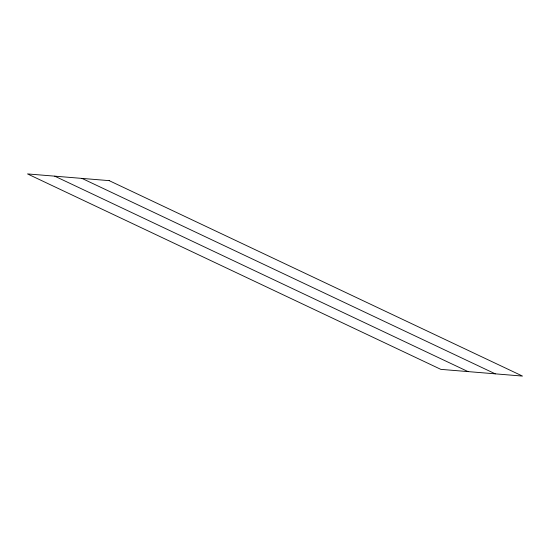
<?xml version="1.0" encoding="UTF-8"?>
<svg xmlns="http://www.w3.org/2000/svg" width="550" height="550" viewBox="0 0 550 550"><rect width="100%" height="100%" fill="white"/><g stroke="black" fill="none" stroke-linecap="round" stroke-linejoin="round"><path stroke-width="0.82" d="M81.95 178.399L495.275 373.842M54.725 176.158L468.05 371.601M109.175 180.641L27.5 173.917L440.825 369.359L522.5 376.083L109.175 180.641"/></g></svg>
